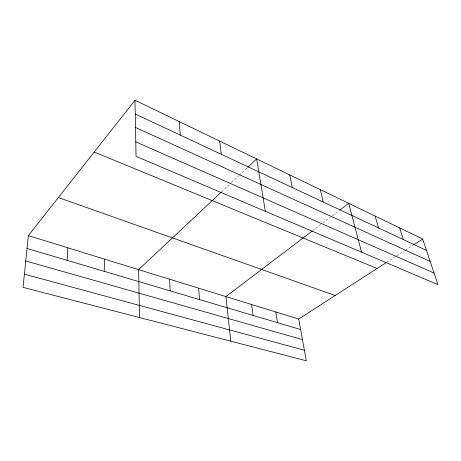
<?xml version="1.0" encoding="UTF-8"?>
<svg xmlns="http://www.w3.org/2000/svg" width="461" height="461" viewBox="0 0 461 461"><rect width="100%" height="100%" fill="white"/><g stroke="black" fill="none" stroke-linecap="round" stroke-linejoin="round"><path stroke-width="0.35" stroke-dasharray="2.31 1.73" d="M221.637 191.793L229.474 184.446M231.566 182.487L238.89 175.618M239.415 175.128L247.263 167.769M312.696 230.684L322.325 223.378M322.89 222.945L330.203 217.396M332.444 215.69L338.616 211.005M386.664 262.286L396.235 256.109M396.835 255.722L404.643 250.68M405.242 250.294L413.062 245.246"/><path stroke-width="0.69" d="M104.232 271.345L104.451 259.105M67.076 260.332L67.802 247.799M28.363 235.629L23.05 287.364L306.288 360.767L298.728 319.052L28.363 235.629L134.992 100.233L422.685 239.029L437.95 284.639L136.047 156.354L134.992 100.233M221.113 192.283L138.588 269.639L139.51 317.548M247.788 167.28L256.679 158.941L265.34 211.294M312.132 231.117L225.907 296.584L230.8 341.203M339.74 210.153L348.712 203.341L361.562 252.179M298.728 319.052L386.064 262.672M413.661 244.854L422.685 239.029M24.404 274.168L304.381 350.239M25.758 260.955L302.456 339.619M27.043 248.473L300.624 329.523M58.363 197.533L335.205 295.507M94.2 152.032L377.092 268.463M135.776 141.879L434.078 273.062M135.505 127.495L430.182 261.433M135.252 114.017L426.494 250.409M399.693 227.936L403.335 239.564M375.093 216.071L378.533 227.947M320.343 189.655L323.242 202.056M289.756 174.898L292.309 187.569M275.839 311.993L277.539 322.683M251.602 304.514L253.083 315.439M219.667 141.083L221.297 154.308M198.616 288.165L199.55 299.581M179.266 121.595L180.274 135.102M169.567 279.199L170.172 290.879"/></g></svg>
